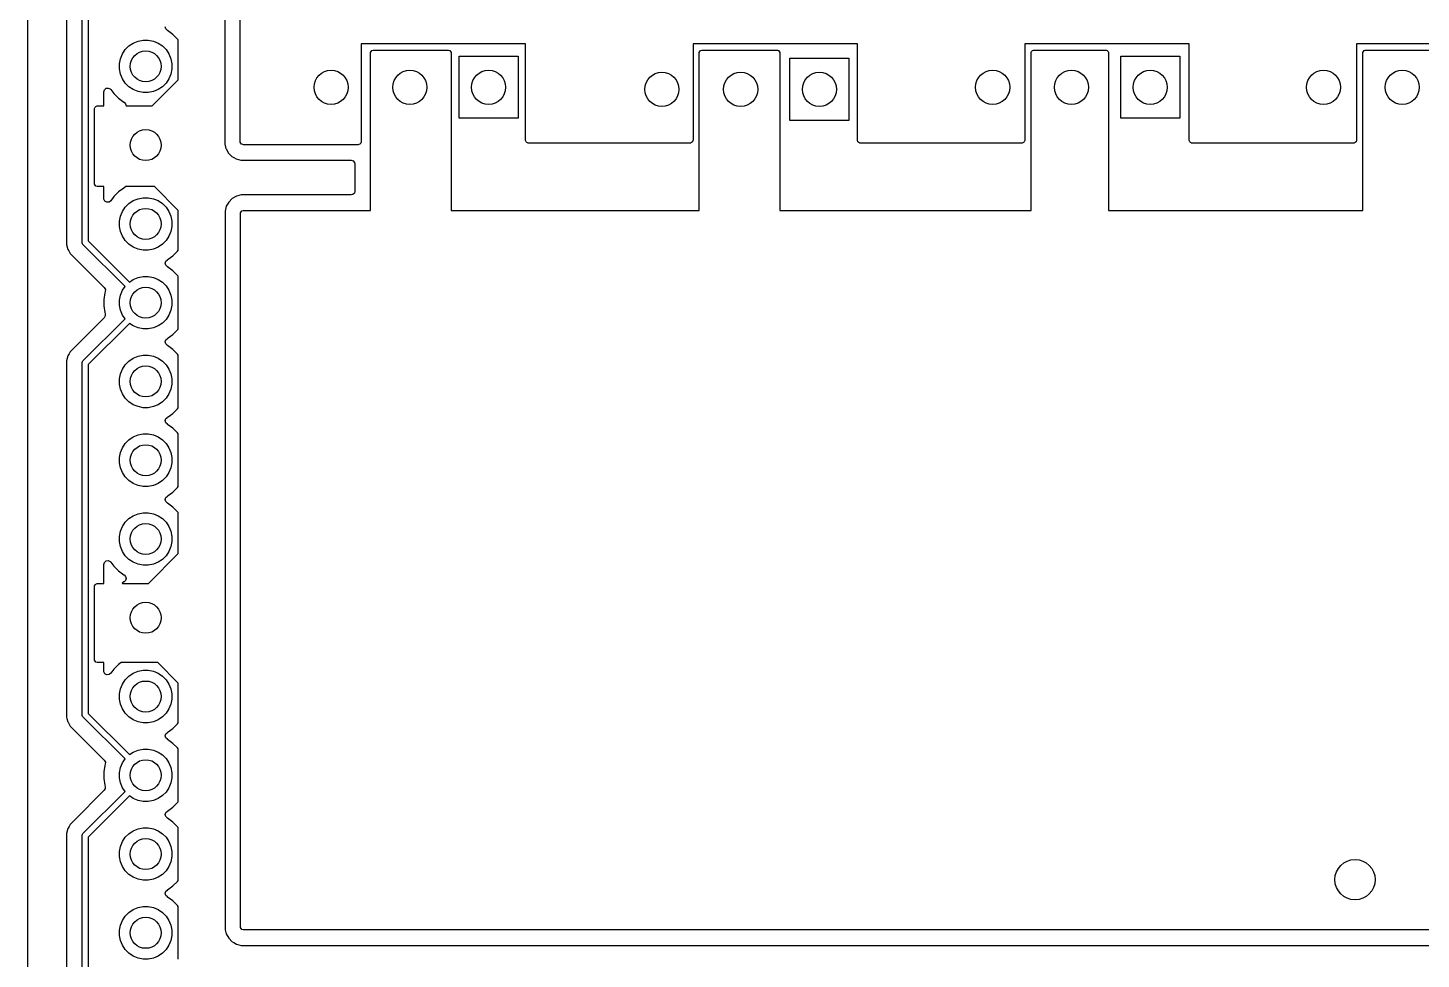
# Model space of a CAD drawing. Extents: x 81.5 to 180.4, y -148.7 to -49.7.
# Drawn here: x 81.45 to 126.38, y -109.81 to -79.78 of the extents above; entities that cross this region are included whole.
import ezdxf

# ---------------------------------------------------------------- set-up
doc = ezdxf.new("R2010")
doc.units = 0
doc.layers.add('BLACK', color=7, linetype='CONTINUOUS')

msp = doc.modelspace()

# ---------------------------------------------------------------- linework, layer by layer
at = {"layer": 'BLACK', "linetype": 'CONTINUOUS'}
for p, q in [((81.4505, -148.5755), (81.4505, -52.678711)), ((88.3, -80.2), (88.3, -57.2)), ((87.801, -70.119001), (87.801, -81.770999)), ((82.6985, -75.445059), (82.6985, -86.60733)), ((83.199, -86.694), (83.199, -75.356)), ((83.399, -75.397421), (83.399, -86.652578)), ((85.898259, -79.817512), (85.881463, -79.749692)), ((85.949054, -79.865485), (85.898259, -79.817512)), ((85.957115, -79.869591), (85.949054, -79.865485)), ((85.95782, -79.869951), (85.957115, -79.869591)), ((86.129786, -79.99489), (85.95782, -79.869951)), ((84.592941, -80.485766), (84.710766, -80.367941)), ((84.710766, -80.367941), (84.849313, -80.275367)), ((84.849313, -80.275367), (85.003258, -80.211601)), ((85.003258, -80.211601), (85.166685, -80.179093)), ((85.166685, -80.179093), (85.333315, -80.179093)), ((85.333315, -80.179093), (85.496742, -80.211601)), ((85.496742, -80.211601), (85.650687, -80.275367)), ((85.650687, -80.275367), (85.789234, -80.367941)), ((85.789234, -80.367941), (85.907059, -80.485766)), ((86.280109, -80.145213), (86.129786, -79.99489)), ((86.301, -80.173967), (86.280109, -80.145213)), ((86.301, -81.460339), (86.301, -80.173967)), ((88.3, -83.45), (88.3, -80.2)), ((97.5, -80.3), (92.2, -80.3)), ((92.2, -80.3), (92.2, -83.45)), ((97.5, -83.4), (97.5, -80.3)), ((108.2, -80.3), (102.9, -80.3)), ((102.9, -80.3), (102.9, -83.4)), ((108.2, -83.4), (108.2, -80.3)), ((118.9, -80.3), (113.6, -80.3)), ((113.6, -80.3), (113.6, -83.4)), ((118.9, -83.4), (118.9, -80.3)), ((129.5, -80.3), (124.3, -80.3)), ((124.3, -80.3), (124.3, -83.4)), ((84.404093, -80.941685), (84.436601, -80.778258)), ((84.436601, -80.778258), (84.500367, -80.624313)), ((84.500367, -80.624313), (84.592941, -80.485766)), ((85.907059, -80.485766), (85.999633, -80.624313)), ((85.999633, -80.624313), (86.063399, -80.778258)), ((86.063399, -80.778258), (86.095907, -80.941685)), ((92.5, -80.6), (92.501921, -80.580491)), ((92.5, -85.67), (92.5, -80.6)), ((92.501921, -80.580491), (92.516853, -80.544443)), ((92.516853, -80.544443), (92.544443, -80.516853)), ((92.544443, -80.516853), (92.580491, -80.501921)), ((92.580491, -80.501921), (92.6, -80.5)), ((92.6, -80.5), (95, -80.5)), ((95, -80.5), (95.019509, -80.501921)), ((95.019509, -80.501921), (95.055557, -80.516853)), ((95.055557, -80.516853), (95.083147, -80.544443)), ((95.083147, -80.544443), (95.098079, -80.580491)), ((95.098079, -80.580491), (95.1, -80.6)), ((95.1, -80.6), (95.1, -85.67)), ((95.3555, -82.7), (95.3555, -80.7)), ((95.3555, -80.7), (97.2605, -80.7)), ((97.2605, -80.7), (97.2605, -82.7)), ((103.1, -80.6), (103.101921, -80.580491)), ((103.1, -85.67), (103.1, -80.6)), ((103.101921, -80.580491), (103.116853, -80.544443)), ((103.116853, -80.544443), (103.144443, -80.516853)), ((103.144443, -80.516853), (103.180491, -80.501921)), ((103.180491, -80.501921), (103.2, -80.5)), ((103.2, -80.5), (105.6, -80.5)), ((105.6, -80.5), (105.619509, -80.501921)), ((105.619509, -80.501921), (105.655557, -80.516853)), ((105.655557, -80.516853), (105.683147, -80.544443)), ((105.683147, -80.544443), (105.698079, -80.580491)), ((105.698079, -80.580491), (105.7, -80.6)), ((105.7, -80.6), (105.7, -85.67)), ((106.0235, -82.766), (106.0235, -80.766)), ((106.0235, -80.766), (107.9285, -80.766)), ((107.9285, -80.766), (107.9285, -82.766)), ((113.8, -80.6), (113.801921, -80.580491)), ((113.8, -85.67), (113.8, -80.6)), ((113.801921, -80.580491), (113.816853, -80.544443)), ((113.816853, -80.544443), (113.844443, -80.516853)), ((113.844443, -80.516853), (113.880491, -80.501921)), ((113.880491, -80.501921), (113.9, -80.5)), ((113.9, -80.5), (116.2, -80.5)), ((116.2, -80.5), (116.219509, -80.501921)), ((116.219509, -80.501921), (116.255557, -80.516853)), ((116.255557, -80.516853), (116.283147, -80.544443)), ((116.283147, -80.544443), (116.298079, -80.580491)), ((116.298079, -80.580491), (116.3, -80.6)), ((116.3, -80.6), (116.3, -85.67)), ((116.6915, -82.7), (116.6915, -80.7)), ((116.6915, -80.7), (118.5965, -80.7)), ((118.5965, -80.7), (118.5965, -82.7)), ((124.5, -80.6), (124.501921, -80.580491)), ((124.5, -85.67), (124.5, -80.6)), ((124.501921, -80.580491), (124.516853, -80.544443)), ((124.516853, -80.544443), (124.544443, -80.516853)), ((124.544443, -80.516853), (124.580491, -80.501921)), ((124.580491, -80.501921), (124.6, -80.5)), ((124.6, -80.5), (127, -80.5)), ((84.404093, -81.108315), (84.404093, -80.941685)), ((84.436601, -81.271742), (84.404093, -81.108315)), ((84.500367, -81.425687), (84.436601, -81.271742)), ((86.063399, -81.271742), (85.999633, -81.425687)), ((86.095907, -81.108315), (86.063399, -81.271742)), ((86.095907, -80.941685), (86.095907, -81.108315)), ((83.919185, -81.778398), (83.971989, -81.732643)), ((83.971989, -81.732643), (84.041147, -81.722699)), ((84.041147, -81.722699), (84.104703, -81.751724)), ((84.104703, -81.751724), (84.123818, -81.772552)), ((84.123818, -81.772552), (84.21989, -81.904786)), ((84.592941, -81.564234), (84.500367, -81.425687)), ((84.710766, -81.682059), (84.592941, -81.564234)), ((84.849313, -81.774633), (84.710766, -81.682059)), ((85.461339, -82.3), (86.301, -81.460339)), ((85.789234, -81.682059), (85.650687, -81.774633)), ((85.907059, -81.564234), (85.789234, -81.682059)), ((85.999633, -81.425687), (85.907059, -81.564234)), ((87.801, -81.770999), (87.7995, -81.801536)), ((83.8995, -81.845437), (83.919185, -81.778398)), ((83.8995, -82.3), (83.8995, -81.845437)), ((84.21989, -81.904786), (84.370213, -82.055109)), ((84.370213, -82.055109), (84.542179, -82.180048)), ((84.542179, -82.180048), (84.542181, -82.180049)), ((84.542181, -82.180049), (84.542184, -82.180051)), ((84.542184, -82.180051), (84.551493, -82.184794)), ((84.551493, -82.184794), (84.60229, -82.232766)), ((85.003258, -81.838399), (84.849313, -81.774633)), ((85.166685, -81.870907), (85.003258, -81.838399)), ((85.333315, -81.870907), (85.166685, -81.870907)), ((85.496742, -81.838399), (85.333315, -81.870907)), ((85.650687, -81.774633), (85.496742, -81.838399)), ((87.7995, -81.801536), (87.7995, -83.529057)), ((83.6, -82.4), (83.601921, -82.380491)), ((83.6, -84.8), (83.6, -82.4)), ((83.601921, -82.380491), (83.616853, -82.344443)), ((83.616853, -82.344443), (83.644443, -82.316853)), ((83.644443, -82.316853), (83.680491, -82.301921)), ((83.680491, -82.301921), (83.7, -82.3)), ((83.7, -82.3), (83.8995, -82.3)), ((84.60229, -82.232766), (84.618942, -82.3)), ((84.618942, -82.3), (85.461339, -82.3)), ((97.2605, -82.7), (95.3555, -82.7)), ((107.9285, -82.766), (106.0235, -82.766)), ((118.5965, -82.7), (116.6915, -82.7)), ((87.7995, -83.529057), (87.8376, -83.671246)), ((88.301921, -83.469509), (88.3, -83.45)), ((88.316853, -83.505557), (88.301921, -83.469509)), ((88.344443, -83.533147), (88.316853, -83.505557)), ((88.380491, -83.548079), (88.344443, -83.533147)), ((88.4, -83.55), (88.380491, -83.548079)), ((92.1, -83.55), (88.4, -83.55)), ((92.119509, -83.548079), (92.1, -83.55)), ((92.155557, -83.533147), (92.119509, -83.548079)), ((92.183147, -83.505557), (92.155557, -83.533147)), ((92.198079, -83.469509), (92.183147, -83.505557)), ((92.2, -83.45), (92.198079, -83.469509)), ((97.501921, -83.419509), (97.5, -83.4)), ((97.516853, -83.455557), (97.501921, -83.419509)), ((97.544443, -83.483147), (97.516853, -83.455557)), ((97.580491, -83.498079), (97.544443, -83.483147)), ((97.6, -83.5), (97.580491, -83.498079)), ((102.8, -83.5), (97.6, -83.5)), ((102.819509, -83.498079), (102.8, -83.5)), ((102.855557, -83.483147), (102.819509, -83.498079)), ((102.883147, -83.455557), (102.855557, -83.483147)), ((102.898079, -83.419509), (102.883147, -83.455557)), ((102.9, -83.4), (102.898079, -83.419509)), ((108.201921, -83.419509), (108.2, -83.4)), ((108.216853, -83.455557), (108.201921, -83.419509)), ((108.244443, -83.483147), (108.216853, -83.455557)), ((108.280491, -83.498079), (108.244443, -83.483147)), ((108.3, -83.5), (108.280491, -83.498079)), ((113.5, -83.5), (108.3, -83.5)), ((113.519509, -83.498079), (113.5, -83.5)), ((113.555557, -83.483147), (113.519509, -83.498079)), ((113.583147, -83.455557), (113.555557, -83.483147)), ((113.598079, -83.419509), (113.583147, -83.455557)), ((113.6, -83.4), (113.598079, -83.419509)), ((118.901921, -83.419509), (118.9, -83.4)), ((118.916853, -83.455557), (118.901921, -83.419509)), ((118.944443, -83.483147), (118.916853, -83.455557)), ((118.980491, -83.498079), (118.944443, -83.483147)), ((119, -83.5), (118.980491, -83.498079)), ((124.2, -83.5), (119, -83.5)), ((124.219509, -83.498079), (124.2, -83.5)), ((124.255557, -83.483147), (124.219509, -83.498079)), ((124.283147, -83.455557), (124.255557, -83.483147)), ((124.298079, -83.419509), (124.283147, -83.455557)), ((124.3, -83.4), (124.298079, -83.419509)), ((87.8376, -83.671246), (87.840423, -83.681783)), ((87.840423, -83.681783), (87.840426, -83.68179)), ((87.840426, -83.68179), (87.919475, -83.818709)), ((87.919475, -83.818709), (87.919479, -83.818714)), ((87.919479, -83.818714), (87.91948, -83.818716)), ((87.91948, -83.818716), (88.031284, -83.93052)), ((88.031284, -83.93052), (88.031286, -83.930521)), ((88.031286, -83.930521), (88.03129, -83.930524)), ((88.03129, -83.930524), (88.091177, -83.965099)), ((88.091177, -83.965099), (88.168216, -84.009577)), ((88.168216, -84.009577), (88.320943, -84.0505)), ((88.320943, -84.0505), (88.479057, -84.0505)), ((88.479057, -84.0505), (91.8755, -84.0505)), ((91.8755, -84.0505), (91.942539, -84.070185)), ((91.942539, -84.070185), (91.988294, -84.122989)), ((91.988294, -84.122989), (91.9995, -84.1745)), ((91.9995, -84.1745), (91.9995, -85.0455)), ((83.601921, -84.819509), (83.6, -84.8)), ((83.616853, -84.855557), (83.601921, -84.819509)), ((83.644443, -84.883147), (83.616853, -84.855557)), ((83.680491, -84.898079), (83.644443, -84.883147)), ((83.7, -84.9), (83.680491, -84.898079)), ((83.8995, -84.9), (83.7, -84.9)), ((83.8995, -85.284562), (83.8995, -84.9)), ((84.59655, -84.906164), (84.551499, -84.945202)), ((84.598651, -84.9), (84.59655, -84.906164)), ((85.531339, -84.9), (84.598651, -84.9)), ((86.301, -85.669661), (85.531339, -84.9)), ((83.902723, -85.312648), (83.8995, -85.284562)), ((83.93708, -85.373486), (83.902723, -85.312648)), ((84.123818, -85.357447), (84.068488, -85.400113)), ((84.21989, -85.225214), (84.123818, -85.357447)), ((84.219894, -85.225209), (84.21989, -85.225214)), ((84.370213, -85.07489), (84.219894, -85.225209)), ((84.542182, -84.949949), (84.370213, -85.07489)), ((84.551499, -84.945202), (84.542182, -84.949949)), ((84.710766, -85.447941), (84.849313, -85.355367)), ((84.849313, -85.355367), (85.003258, -85.291601)), ((85.003258, -85.291601), (85.166685, -85.259093)), ((85.166685, -85.259093), (85.333315, -85.259093)), ((85.333315, -85.259093), (85.496742, -85.291601)), ((85.496742, -85.291601), (85.650687, -85.355367)), ((85.650687, -85.355367), (85.789234, -85.447941)), ((88.041282, -85.289481), (87.929481, -85.401282)), ((88.04129, -85.289475), (88.041282, -85.289481)), ((88.178209, -85.210426), (88.04129, -85.289475)), ((88.178216, -85.210423), (88.178209, -85.210426)), ((88.330943, -85.1695), (88.178216, -85.210423)), ((91.8755, -85.1695), (88.330943, -85.1695)), ((91.927011, -85.158294), (91.8755, -85.1695)), ((91.979815, -85.112539), (91.927011, -85.158294)), ((91.9995, -85.0455), (91.979815, -85.112539)), ((83.998875, -85.406092), (83.93708, -85.373486)), ((84.068488, -85.400113), (83.998875, -85.406092)), ((84.436601, -85.858258), (84.500367, -85.704313)), ((84.500367, -85.704313), (84.592941, -85.565766)), ((84.592941, -85.565766), (84.710766, -85.447941)), ((85.789234, -85.447941), (85.907059, -85.565766)), ((85.907059, -85.565766), (85.999633, -85.704313)), ((85.999633, -85.704313), (86.063399, -85.858258)), ((86.301, -86.956031), (86.301, -85.669661)), ((87.850423, -85.538216), (87.8095, -85.690943)), ((87.8095, -85.690943), (87.8095, -108.849057)), ((87.850426, -85.538209), (87.850423, -85.538216)), ((87.929475, -85.40129), (87.850426, -85.538209)), ((87.929481, -85.401282), (87.929475, -85.40129)), ((88.31, -85.77), (88.311921, -85.750491)), ((88.31, -108.77), (88.31, -85.77)), ((88.311921, -85.750491), (88.326853, -85.714443)), ((88.326853, -85.714443), (88.354443, -85.686853)), ((88.354443, -85.686853), (88.390491, -85.671921)), ((88.390491, -85.671921), (88.41, -85.67)), ((88.41, -85.67), (92.5, -85.67)), ((95.1, -85.67), (103.1, -85.67)), ((105.7, -85.67), (113.8, -85.67)), ((116.3, -85.67), (124.5, -85.67)), ((84.404093, -86.021685), (84.436601, -85.858258)), ((84.404093, -86.188315), (84.404093, -86.021685)), ((84.436601, -86.351742), (84.404093, -86.188315)), ((86.063399, -85.858258), (86.095907, -86.021685)), ((86.095907, -86.188315), (86.063399, -86.351742)), ((86.095907, -86.021685), (86.095907, -86.188315)), ((82.6985, -86.60733), (82.698499, -86.607348)), ((82.698499, -86.607348), (82.698499, -86.773054)), ((83.200921, -86.713509), (83.199, -86.694)), ((83.215853, -86.749557), (83.200921, -86.713509)), ((83.399, -86.652578), (84.72491, -87.978489)), ((84.500367, -86.505687), (84.436601, -86.351742)), ((84.592941, -86.644234), (84.500367, -86.505687)), ((84.710766, -86.762059), (84.592941, -86.644234)), ((85.907059, -86.644234), (85.789234, -86.762059)), ((85.999633, -86.505687), (85.907059, -86.644234)), ((86.063399, -86.351742), (85.999633, -86.505687)), ((82.698499, -86.773054), (82.698498, -86.773054)), ((82.698498, -86.773054), (82.739423, -86.925785)), ((82.739423, -86.925785), (82.768358, -86.9759)), ((82.768358, -86.9759), (82.768359, -86.975904)), ((82.768359, -86.975904), (82.76836, -86.975904)), ((82.76836, -86.975904), (82.818479, -87.062714)), ((82.818479, -87.062714), (82.818481, -87.062717)), ((82.818481, -87.062717), (82.937349, -87.181585)), ((83.228289, -86.764711), (83.215853, -86.749557)), ((84.583489, -88.11991), (83.228289, -86.764711)), ((84.849313, -86.854633), (84.710766, -86.762059)), ((85.003258, -86.918399), (84.849313, -86.854633)), ((85.166685, -86.950907), (85.003258, -86.918399)), ((85.333315, -86.950907), (85.166685, -86.950907)), ((85.496742, -86.918399), (85.333315, -86.950907)), ((85.650687, -86.854633), (85.496742, -86.918399)), ((85.789234, -86.762059), (85.650687, -86.854633)), ((85.979789, -87.244086), (86.129786, -87.135109)), ((86.129786, -87.135109), (86.129788, -87.135106)), ((86.129788, -87.135106), (86.129792, -87.135104)), ((86.129792, -87.135104), (86.280104, -86.984792)), ((86.280104, -86.984792), (86.280106, -86.984788)), ((86.280106, -86.984788), (86.280109, -86.984786)), ((86.280109, -86.984786), (86.301, -86.956031)), ((82.937349, -87.181585), (82.937355, -87.18159)), ((82.937355, -87.18159), (83.916241, -88.160476)), ((85.881463, -87.369692), (85.903999, -87.303556)), ((85.898259, -87.437512), (85.881463, -87.369692)), ((85.949054, -87.485485), (85.898259, -87.437512)), ((85.903999, -87.303556), (85.949054, -87.264515)), ((85.949054, -87.264515), (85.957816, -87.260051)), ((85.957115, -87.489591), (85.949054, -87.485485)), ((85.95782, -87.489951), (85.957115, -87.489591)), ((85.957816, -87.260051), (85.979789, -87.244086)), ((86.129786, -87.61489), (85.95782, -87.489951)), ((84.72491, -87.978489), (84.849313, -87.895367)), ((84.849313, -87.895367), (85.003258, -87.831601)), ((85.003258, -87.831601), (85.166685, -87.799093)), ((85.166685, -87.799093), (85.333315, -87.799093)), ((85.333315, -87.799093), (85.496742, -87.831601)), ((85.496742, -87.831601), (85.650687, -87.895367)), ((85.650687, -87.895367), (85.789234, -87.987941)), ((85.789234, -87.987941), (85.907059, -88.105766)), ((86.280109, -87.765213), (86.129786, -87.61489)), ((86.301, -87.793967), (86.280109, -87.765213)), ((86.301, -89.496031), (86.301, -87.793967)), ((83.932753, -88.328757), (83.8995, -88.538713)), ((83.916241, -88.160476), (83.949726, -88.221799)), ((83.946492, -88.286473), (83.932753, -88.328757)), ((83.949726, -88.221799), (83.946492, -88.286473)), ((84.404093, -88.561685), (84.436601, -88.398258)), ((84.436601, -88.398258), (84.500367, -88.244313)), ((84.500367, -88.244313), (84.583489, -88.11991)), ((85.907059, -88.105766), (85.999633, -88.244313)), ((85.999633, -88.244313), (86.063399, -88.398258)), ((86.063399, -88.398258), (86.095907, -88.561685)), ((83.8995, -88.538713), (83.8995, -88.751286)), ((83.8995, -88.751286), (83.932754, -88.961244)), ((83.932754, -88.961244), (83.932754, -88.961247)), ((83.932754, -88.961247), (83.946491, -89.003523)), ((84.404093, -88.728315), (84.404093, -88.561685)), ((84.436601, -88.891742), (84.404093, -88.728315)), ((84.500367, -89.045687), (84.436601, -88.891742)), ((86.063399, -88.891742), (85.999633, -89.045687)), ((86.095907, -88.728315), (86.063399, -88.891742)), ((86.095907, -88.561685), (86.095907, -88.728315)), ((83.916241, -89.129522), (82.930286, -90.115478)), ((83.228289, -90.525289), (84.583489, -89.170089)), ((84.72491, -89.31151), (83.399, -90.637421)), ((83.948486, -89.073364), (83.916241, -89.129522)), ((83.946491, -89.003523), (83.948486, -89.073364)), ((84.583489, -89.170089), (84.500367, -89.045687)), ((84.849313, -89.394633), (84.72491, -89.31151)), ((85.003258, -89.458399), (84.849313, -89.394633)), ((85.650687, -89.394633), (85.496742, -89.458399)), ((85.789234, -89.302059), (85.650687, -89.394633)), ((85.907059, -89.184234), (85.789234, -89.302059)), ((85.999633, -89.045687), (85.907059, -89.184234)), ((85.166685, -89.490907), (85.003258, -89.458399)), ((85.333315, -89.490907), (85.166685, -89.490907)), ((85.496742, -89.458399), (85.333315, -89.490907)), ((85.881463, -89.909692), (85.903999, -89.843556)), ((85.903999, -89.843556), (85.949054, -89.804515)), ((85.949054, -89.804515), (85.957816, -89.800051)), ((85.957816, -89.800051), (85.979789, -89.784086)), ((85.979789, -89.784086), (86.129786, -89.675109)), ((86.129786, -89.675109), (86.129788, -89.675106)), ((86.129788, -89.675106), (86.129792, -89.675104)), ((86.129792, -89.675104), (86.280104, -89.524792)), ((86.280104, -89.524792), (86.280106, -89.524788)), ((86.280106, -89.524788), (86.280109, -89.524786)), ((86.280109, -89.524786), (86.301, -89.496031)), ((82.77744, -90.298368), (82.739423, -90.364215)), ((82.81848, -90.227284), (82.77744, -90.298368)), ((82.818481, -90.227282), (82.81848, -90.227284)), ((82.930286, -90.115478), (82.818481, -90.227282)), ((85.898259, -89.977512), (85.881463, -89.909692)), ((85.949054, -90.025485), (85.898259, -89.977512)), ((85.957115, -90.029591), (85.949054, -90.025485)), ((85.95782, -90.029951), (85.957115, -90.029591)), ((86.129786, -90.15489), (85.95782, -90.029951)), ((86.280109, -90.305213), (86.129786, -90.15489)), ((86.301, -90.333967), (86.280109, -90.305213)), ((82.739423, -90.364215), (82.698499, -90.516943)), ((82.698499, -90.516943), (82.698499, -90.516945)), ((82.698499, -90.516945), (82.698499, -90.685046)), ((82.698499, -90.685046), (82.6985, -90.685059)), ((82.6985, -90.685059), (82.6985, -101.84733)), ((83.199, -90.596), (83.200921, -90.576491)), ((83.199, -101.934), (83.199, -90.596)), ((83.200921, -90.576491), (83.215853, -90.540443)), ((83.215853, -90.540443), (83.228289, -90.525289)), ((83.399, -90.637421), (83.399, -101.892578)), ((84.500367, -90.784313), (84.592941, -90.645766)), ((84.592941, -90.645766), (84.710766, -90.527941)), ((84.710766, -90.527941), (84.849313, -90.435367)), ((84.849313, -90.435367), (85.003258, -90.371601)), ((85.003258, -90.371601), (85.166685, -90.339093)), ((85.166685, -90.339093), (85.333315, -90.339093)), ((85.333315, -90.339093), (85.496742, -90.371601)), ((85.496742, -90.371601), (85.650687, -90.435367)), ((85.650687, -90.435367), (85.789234, -90.527941)), ((85.789234, -90.527941), (85.907059, -90.645766)), ((85.907059, -90.645766), (85.999633, -90.784313)), ((86.301, -92.036031), (86.301, -90.333967)), ((84.404093, -91.101685), (84.436601, -90.938258)), ((84.404093, -91.268315), (84.404093, -91.101685)), ((84.436601, -90.938258), (84.500367, -90.784313)), ((85.999633, -90.784313), (86.063399, -90.938258)), ((86.063399, -90.938258), (86.095907, -91.101685)), ((86.095907, -91.101685), (86.095907, -91.268315)), ((84.436601, -91.431742), (84.404093, -91.268315)), ((84.500367, -91.585687), (84.436601, -91.431742)), ((84.592941, -91.724234), (84.500367, -91.585687)), ((85.999633, -91.585687), (85.907059, -91.724234)), ((86.063399, -91.431742), (85.999633, -91.585687)), ((86.095907, -91.268315), (86.063399, -91.431742)), ((84.710766, -91.842059), (84.592941, -91.724234)), ((84.849313, -91.934633), (84.710766, -91.842059)), ((85.003258, -91.998399), (84.849313, -91.934633)), ((85.166685, -92.030907), (85.003258, -91.998399)), ((85.333315, -92.030907), (85.166685, -92.030907)), ((85.496742, -91.998399), (85.333315, -92.030907)), ((85.650687, -91.934633), (85.496742, -91.998399)), ((85.789234, -91.842059), (85.650687, -91.934633)), ((85.907059, -91.724234), (85.789234, -91.842059)), ((86.129792, -92.215104), (86.280104, -92.064792)), ((86.280104, -92.064792), (86.280106, -92.064788)), ((86.280106, -92.064788), (86.280109, -92.064786)), ((86.280109, -92.064786), (86.301, -92.036031)), ((85.881463, -92.449692), (85.903999, -92.383556)), ((85.898259, -92.517512), (85.881463, -92.449692)), ((85.949054, -92.565485), (85.898259, -92.517512)), ((85.903999, -92.383556), (85.949054, -92.344515)), ((85.949054, -92.344515), (85.957816, -92.340051)), ((85.957816, -92.340051), (85.979789, -92.324086)), ((85.979789, -92.324086), (86.129786, -92.215109)), ((86.129786, -92.215109), (86.129788, -92.215106)), ((86.129788, -92.215106), (86.129792, -92.215104)), ((84.710766, -93.067941), (84.849313, -92.975367)), ((84.849313, -92.975367), (85.003258, -92.911601)), ((85.003258, -92.911601), (85.166685, -92.879093)), ((85.166685, -92.879093), (85.333315, -92.879093)), ((85.333315, -92.879093), (85.496742, -92.911601)), ((85.496742, -92.911601), (85.650687, -92.975367)), ((85.650687, -92.975367), (85.789234, -93.067941)), ((85.957115, -92.569591), (85.949054, -92.565485)), ((85.95782, -92.569951), (85.957115, -92.569591)), ((86.129786, -92.69489), (85.95782, -92.569951)), ((86.280109, -92.845213), (86.129786, -92.69489)), ((86.301, -92.873967), (86.280109, -92.845213)), ((86.301, -94.576031), (86.301, -92.873967)), ((84.436601, -93.478258), (84.500367, -93.324313)), ((84.500367, -93.324313), (84.592941, -93.185766)), ((84.592941, -93.185766), (84.710766, -93.067941)), ((85.789234, -93.067941), (85.907059, -93.185766)), ((85.907059, -93.185766), (85.999633, -93.324313)), ((85.999633, -93.324313), (86.063399, -93.478258)), ((84.404093, -93.641685), (84.436601, -93.478258)), ((84.404093, -93.808315), (84.404093, -93.641685)), ((84.436601, -93.971742), (84.404093, -93.808315)), ((86.063399, -93.478258), (86.095907, -93.641685)), ((86.095907, -93.808315), (86.063399, -93.971742)), ((86.095907, -93.641685), (86.095907, -93.808315)), ((84.500367, -94.125687), (84.436601, -93.971742)), ((84.592941, -94.264234), (84.500367, -94.125687)), ((84.710766, -94.382059), (84.592941, -94.264234)), ((85.907059, -94.264234), (85.789234, -94.382059)), ((85.999633, -94.125687), (85.907059, -94.264234)), ((86.063399, -93.971742), (85.999633, -94.125687)), ((84.849313, -94.474633), (84.710766, -94.382059)), ((85.003258, -94.538399), (84.849313, -94.474633)), ((85.166685, -94.570907), (85.003258, -94.538399)), ((85.333315, -94.570907), (85.166685, -94.570907)), ((85.496742, -94.538399), (85.333315, -94.570907)), ((85.650687, -94.474633), (85.496742, -94.538399)), ((85.789234, -94.382059), (85.650687, -94.474633)), ((85.979789, -94.864086), (86.129786, -94.755109)), ((86.129786, -94.755109), (86.129788, -94.755106)), ((86.129788, -94.755106), (86.129792, -94.755104)), ((86.129792, -94.755104), (86.280104, -94.604792)), ((86.280104, -94.604792), (86.280106, -94.604788)), ((86.280106, -94.604788), (86.280109, -94.604786)), ((86.280109, -94.604786), (86.301, -94.576031)), ((85.881463, -94.989692), (85.903999, -94.923556)), ((85.898259, -95.057512), (85.881463, -94.989692)), ((85.949054, -95.105485), (85.898259, -95.057512)), ((85.903999, -94.923556), (85.949054, -94.884515)), ((85.949054, -94.884515), (85.957816, -94.880051)), ((85.957115, -95.109591), (85.949054, -95.105485)), ((85.95782, -95.109951), (85.957115, -95.109591)), ((85.957816, -94.880051), (85.979789, -94.864086)), ((86.129786, -95.23489), (85.95782, -95.109951)), ((86.280109, -95.385213), (86.129786, -95.23489)), ((84.592941, -95.725766), (84.710766, -95.607941)), ((84.710766, -95.607941), (84.849313, -95.515367)), ((84.849313, -95.515367), (85.003258, -95.451601)), ((85.003258, -95.451601), (85.166685, -95.419093)), ((85.166685, -95.419093), (85.333315, -95.419093)), ((85.333315, -95.419093), (85.496742, -95.451601)), ((85.496742, -95.451601), (85.650687, -95.515367)), ((85.650687, -95.515367), (85.789234, -95.607941)), ((85.789234, -95.607941), (85.907059, -95.725766)), ((86.301, -95.413967), (86.280109, -95.385213)), ((86.301, -96.73834), (86.301, -95.413967)), ((84.404093, -96.181685), (84.436601, -96.018258)), ((84.436601, -96.018258), (84.500367, -95.864313)), ((84.500367, -95.864313), (84.592941, -95.725766)), ((85.907059, -95.725766), (85.999633, -95.864313)), ((85.999633, -95.864313), (86.063399, -96.018258)), ((86.063399, -96.018258), (86.095907, -96.181685)), ((84.404093, -96.348315), (84.404093, -96.181685)), ((84.436601, -96.511742), (84.404093, -96.348315)), ((84.500367, -96.665687), (84.436601, -96.511742)), ((86.063399, -96.511742), (85.999633, -96.665687)), ((86.095907, -96.348315), (86.063399, -96.511742)), ((86.095907, -96.181685), (86.095907, -96.348315)), ((83.8995, -97.085437), (83.919185, -97.018398)), ((83.919185, -97.018398), (83.971989, -96.972643)), ((83.971989, -96.972643), (84.041147, -96.962699)), ((84.041147, -96.962699), (84.104703, -96.991724)), ((84.104703, -96.991724), (84.123818, -97.012552)), ((84.123818, -97.012552), (84.21989, -97.144786)), ((84.592941, -96.804234), (84.500367, -96.665687)), ((84.710766, -96.922059), (84.592941, -96.804234)), ((84.849313, -97.014633), (84.710766, -96.922059)), ((85.003258, -97.078399), (84.849313, -97.014633)), ((85.33934, -97.7), (86.301, -96.73834)), ((85.650687, -97.014633), (85.496742, -97.078399)), ((85.789234, -96.922059), (85.650687, -97.014633)), ((85.907059, -96.804234), (85.789234, -96.922059)), ((85.999633, -96.665687), (85.907059, -96.804234)), ((83.8995, -97.7), (83.8995, -97.085437)), ((84.21989, -97.144786), (84.370213, -97.295109)), ((84.370213, -97.295109), (84.542179, -97.420048)), ((84.542179, -97.420048), (84.542181, -97.420049)), ((84.542181, -97.420049), (84.542184, -97.420051)), ((84.542184, -97.420051), (84.551493, -97.424794)), ((84.551493, -97.424794), (84.60229, -97.472766)), ((84.60229, -97.472766), (84.619087, -97.540587)), ((85.166685, -97.110907), (85.003258, -97.078399)), ((85.333315, -97.110907), (85.166685, -97.110907)), ((85.496742, -97.078399), (85.333315, -97.110907)), ((83.6, -97.8), (83.601921, -97.780491)), ((83.6, -100.15), (83.6, -97.8)), ((83.601921, -97.780491), (83.616853, -97.744443)), ((83.616853, -97.744443), (83.644443, -97.716853)), ((83.644443, -97.716853), (83.680491, -97.701921)), ((83.680491, -97.701921), (83.7, -97.7)), ((83.7, -97.7), (83.8995, -97.7)), ((84.54244, -97.65038), (84.488282, -97.689727)), ((84.488282, -97.689727), (84.488282, -97.689728)), ((84.488282, -97.689728), (84.498554, -97.7)), ((84.498554, -97.7), (85.33934, -97.7)), ((84.542446, -97.650376), (84.54244, -97.65038)), ((84.551505, -97.64576), (84.542446, -97.650376)), ((84.596552, -97.606722), (84.551505, -97.64576)), ((84.619087, -97.540587), (84.596552, -97.606722)), ((83.601921, -100.169509), (83.6, -100.15)), ((83.616853, -100.205557), (83.601921, -100.169509)), ((83.644443, -100.233147), (83.616853, -100.205557)), ((83.680491, -100.248079), (83.644443, -100.233147)), ((83.7, -100.25), (83.680491, -100.248079)), ((83.8995, -100.25), (83.7, -100.25)), ((83.8995, -100.524562), (83.8995, -100.25)), ((83.902723, -100.552648), (83.8995, -100.524562)), ((83.93708, -100.613486), (83.902723, -100.552648)), ((83.998875, -100.646092), (83.93708, -100.613486)), ((84.068488, -100.640113), (83.998875, -100.646092)), ((84.123818, -100.597447), (84.068488, -100.640113)), ((84.21989, -100.465214), (84.123818, -100.597447)), ((84.219894, -100.465209), (84.21989, -100.465214)), ((84.370213, -100.31489), (84.219894, -100.465209)), ((84.459528, -100.25), (84.370213, -100.31489)), ((85.641339, -100.25), (84.459528, -100.25)), ((84.710766, -100.687941), (84.849313, -100.595367)), ((84.849313, -100.595367), (85.003258, -100.531601)), ((85.003258, -100.531601), (85.166685, -100.499093)), ((85.166685, -100.499093), (85.333315, -100.499093)), ((85.333315, -100.499093), (85.496742, -100.531601)), ((85.496742, -100.531601), (85.650687, -100.595367)), ((86.301, -100.909661), (85.641339, -100.25)), ((85.650687, -100.595367), (85.789234, -100.687941)), ((84.436601, -101.098258), (84.500367, -100.944313)), ((84.500367, -100.944313), (84.592941, -100.805766)), ((84.592941, -100.805766), (84.710766, -100.687941)), ((85.789234, -100.687941), (85.907059, -100.805766)), ((85.907059, -100.805766), (85.999633, -100.944313)), ((85.999633, -100.944313), (86.063399, -101.098258)), ((86.301, -102.196031), (86.301, -100.909661)), ((84.404093, -101.261685), (84.436601, -101.098258)), ((84.404093, -101.428315), (84.404093, -101.261685)), ((84.436601, -101.591742), (84.404093, -101.428315)), ((86.063399, -101.098258), (86.095907, -101.261685)), ((86.095907, -101.428315), (86.063399, -101.591742)), ((86.095907, -101.261685), (86.095907, -101.428315)), ((82.6985, -101.84733), (82.698499, -101.847348)), ((82.698499, -101.847348), (82.698499, -102.013054)), ((83.200921, -101.953509), (83.199, -101.934)), ((83.215853, -101.989557), (83.200921, -101.953509)), ((83.228289, -102.004711), (83.215853, -101.989557)), ((83.399, -101.892578), (84.72491, -103.218489)), ((84.500367, -101.745687), (84.436601, -101.591742)), ((84.592941, -101.884234), (84.500367, -101.745687)), ((84.710766, -102.002059), (84.592941, -101.884234)), ((85.907059, -101.884234), (85.789234, -102.002059)), ((85.999633, -101.745687), (85.907059, -101.884234)), ((86.063399, -101.591742), (85.999633, -101.745687)), ((82.698499, -102.013054), (82.698498, -102.013054)), ((82.698498, -102.013054), (82.709154, -102.05282)), ((82.709154, -102.05282), (82.739423, -102.165785)), ((82.739423, -102.165785), (82.745481, -102.176278)), ((82.745481, -102.176278), (82.745483, -102.176285)), ((82.745483, -102.176285), (82.745485, -102.176285)), ((82.745485, -102.176285), (82.818475, -102.302709)), ((82.818475, -102.302709), (82.818481, -102.302717)), ((82.818481, -102.302717), (82.937349, -102.421585)), ((82.937349, -102.421585), (82.937355, -102.42159)), ((82.937355, -102.42159), (83.916241, -103.400476)), ((84.583489, -103.35991), (83.228289, -102.004711)), ((84.849313, -102.094633), (84.710766, -102.002059)), ((85.003258, -102.158399), (84.849313, -102.094633)), ((85.166685, -102.190907), (85.003258, -102.158399)), ((85.333315, -102.190907), (85.166685, -102.190907)), ((85.496742, -102.158399), (85.333315, -102.190907)), ((85.650687, -102.094633), (85.496742, -102.158399)), ((85.789234, -102.002059), (85.650687, -102.094633)), ((85.979789, -102.484086), (86.129786, -102.375109)), ((86.129786, -102.375109), (86.129788, -102.375106)), ((86.129788, -102.375106), (86.129792, -102.375104)), ((86.129792, -102.375104), (86.280104, -102.224792)), ((86.280104, -102.224792), (86.280106, -102.224788)), ((86.280106, -102.224788), (86.280109, -102.224786)), ((86.280109, -102.224786), (86.301, -102.196031)), ((85.881463, -102.609692), (85.903999, -102.543556)), ((85.898259, -102.677512), (85.881463, -102.609692)), ((85.949054, -102.725485), (85.898259, -102.677512)), ((85.903999, -102.543556), (85.949054, -102.504515)), ((85.949054, -102.504515), (85.957816, -102.500051)), ((85.957115, -102.729591), (85.949054, -102.725485)), ((85.95782, -102.729951), (85.957115, -102.729591)), ((85.957816, -102.500051), (85.979789, -102.484086)), ((86.129786, -102.85489), (85.95782, -102.729951)), ((86.280109, -103.005213), (86.129786, -102.85489)), ((84.72491, -103.218489), (84.849313, -103.135367)), ((84.849313, -103.135367), (85.003258, -103.071601)), ((85.003258, -103.071601), (85.166685, -103.039093)), ((85.166685, -103.039093), (85.333315, -103.039093)), ((85.333315, -103.039093), (85.496742, -103.071601)), ((85.496742, -103.071601), (85.650687, -103.135367)), ((85.650687, -103.135367), (85.789234, -103.227941)), ((85.789234, -103.227941), (85.907059, -103.345766)), ((86.301, -103.033967), (86.280109, -103.005213)), ((86.301, -104.736031), (86.301, -103.033967)), ((83.932753, -103.568757), (83.8995, -103.778713)), ((83.8995, -103.778713), (83.8995, -103.991286)), ((83.916241, -103.400476), (83.949726, -103.461799)), ((83.946492, -103.526473), (83.932753, -103.568757)), ((83.949726, -103.461799), (83.946492, -103.526473)), ((84.404093, -103.801685), (84.436601, -103.638258)), ((84.436601, -103.638258), (84.500367, -103.484313)), ((84.500367, -103.484313), (84.583489, -103.35991)), ((85.907059, -103.345766), (85.999633, -103.484313)), ((85.999633, -103.484313), (86.063399, -103.638258)), ((86.063399, -103.638258), (86.095907, -103.801685)), ((83.8995, -103.991286), (83.932754, -104.201244)), ((83.932754, -104.201244), (83.932754, -104.201247)), ((83.932754, -104.201247), (83.946491, -104.243523)), ((84.404093, -103.968315), (84.404093, -103.801685)), ((84.436601, -104.131742), (84.404093, -103.968315)), ((84.500367, -104.285687), (84.436601, -104.131742)), ((86.063399, -104.131742), (85.999633, -104.285687)), ((86.095907, -103.968315), (86.063399, -104.131742)), ((86.095907, -103.801685), (86.095907, -103.968315)), ((83.916241, -104.369522), (82.930286, -105.355478)), ((83.228289, -105.765289), (84.583489, -104.410089)), ((84.72491, -104.55151), (83.399, -105.877421)), ((83.948486, -104.313364), (83.916241, -104.369522)), ((83.946491, -104.243523), (83.948486, -104.313364)), ((84.583489, -104.410089), (84.500367, -104.285687)), ((84.849313, -104.634633), (84.72491, -104.55151)), ((85.003258, -104.698399), (84.849313, -104.634633)), ((85.650687, -104.634633), (85.496742, -104.698399)), ((85.789234, -104.542059), (85.650687, -104.634633)), ((85.907059, -104.424234), (85.789234, -104.542059)), ((85.999633, -104.285687), (85.907059, -104.424234)), ((85.166685, -104.730907), (85.003258, -104.698399)), ((85.333315, -104.730907), (85.166685, -104.730907)), ((85.496742, -104.698399), (85.333315, -104.730907)), ((85.881463, -105.149692), (85.903999, -105.083556)), ((85.903999, -105.083556), (85.949054, -105.044515)), ((85.949054, -105.044515), (85.957816, -105.040051)), ((85.957816, -105.040051), (86.042241, -104.978713)), ((86.042241, -104.978713), (86.129786, -104.915109)), ((86.129786, -104.915109), (86.129788, -104.915106)), ((86.129788, -104.915106), (86.129792, -104.915104)), ((86.129792, -104.915104), (86.280104, -104.764792)), ((86.280104, -104.764792), (86.280106, -104.764788)), ((86.280106, -104.764788), (86.280109, -104.764786)), ((86.280109, -104.764786), (86.301, -104.736031)), ((82.77744, -105.538368), (82.747457, -105.590298)), ((82.81848, -105.467284), (82.77744, -105.538368)), ((82.818481, -105.467282), (82.81848, -105.467284)), ((82.930286, -105.355478), (82.818481, -105.467282)), ((85.003258, -105.611601), (85.166685, -105.579093)), ((85.166685, -105.579093), (85.333315, -105.579093)), ((85.333315, -105.579093), (85.496742, -105.611601)), ((85.898259, -105.217512), (85.881463, -105.149692)), ((85.949054, -105.265485), (85.898259, -105.217512)), ((85.957115, -105.269591), (85.949054, -105.265485)), ((85.95782, -105.269951), (85.957115, -105.269591)), ((86.129786, -105.39489), (85.95782, -105.269951)), ((86.280109, -105.545213), (86.129786, -105.39489)), ((86.301, -105.573967), (86.280109, -105.545213)), ((86.301, -107.276031), (86.301, -105.573967)), ((82.739423, -105.604215), (82.698499, -105.756943)), ((82.698499, -105.756943), (82.698499, -105.756945)), ((82.698499, -105.756945), (82.698499, -105.925046)), ((82.698499, -105.925046), (82.6985, -105.925059)), ((82.6985, -105.925059), (82.6985, -117.08733)), ((82.739887, -105.603412), (82.739423, -105.604215)), ((82.747457, -105.590298), (82.739887, -105.603412)), ((83.199, -105.836), (83.200921, -105.816491)), ((83.199, -117.174), (83.199, -105.836)), ((83.200921, -105.816491), (83.215853, -105.780443)), ((83.215853, -105.780443), (83.228289, -105.765289)), ((83.399, -105.877421), (83.399, -117.132578)), ((84.436601, -106.178258), (84.500367, -106.024313)), ((84.500367, -106.024313), (84.592941, -105.885766)), ((84.592941, -105.885766), (84.710766, -105.767941)), ((84.710766, -105.767941), (84.849313, -105.675367)), ((84.849313, -105.675367), (85.003258, -105.611601)), ((85.496742, -105.611601), (85.650687, -105.675367)), ((85.650687, -105.675367), (85.789234, -105.767941)), ((85.789234, -105.767941), (85.907059, -105.885766)), ((85.907059, -105.885766), (85.999633, -106.024313)), ((85.999633, -106.024313), (86.063399, -106.178258)), ((84.404093, -106.341685), (84.436601, -106.178258)), ((84.404093, -106.508315), (84.404093, -106.341685)), ((86.063399, -106.178258), (86.095907, -106.341685)), ((86.095907, -106.341685), (86.095907, -106.508315)), ((84.436601, -106.671742), (84.404093, -106.508315)), ((84.500367, -106.825687), (84.436601, -106.671742)), ((84.592941, -106.964234), (84.500367, -106.825687)), ((85.999633, -106.825687), (85.907059, -106.964234)), ((86.063399, -106.671742), (85.999633, -106.825687)), ((86.095907, -106.508315), (86.063399, -106.671742)), ((84.710766, -107.082059), (84.592941, -106.964234)), ((84.849313, -107.174633), (84.710766, -107.082059)), ((85.003258, -107.238399), (84.849313, -107.174633)), ((85.166685, -107.270907), (85.003258, -107.238399)), ((85.333315, -107.270907), (85.166685, -107.270907)), ((85.496742, -107.238399), (85.333315, -107.270907)), ((85.650687, -107.174633), (85.496742, -107.238399)), ((85.789234, -107.082059), (85.650687, -107.174633)), ((85.907059, -106.964234), (85.789234, -107.082059)), ((86.129792, -107.455104), (86.280104, -107.304792)), ((86.280104, -107.304792), (86.280106, -107.304788)), ((86.280106, -107.304788), (86.280109, -107.304786)), ((86.280109, -107.304786), (86.301, -107.276031)), ((85.881463, -107.689692), (85.903999, -107.623556)), ((85.898259, -107.757512), (85.881463, -107.689692)), ((85.949054, -107.805485), (85.898259, -107.757512)), ((85.903999, -107.623556), (85.949054, -107.584515)), ((85.949054, -107.584515), (85.957816, -107.580051)), ((85.957115, -107.809591), (85.949054, -107.805485)), ((85.95782, -107.809951), (85.957115, -107.809591)), ((85.957816, -107.580051), (86.042241, -107.518713)), ((86.129786, -107.93489), (85.95782, -107.809951)), ((86.042241, -107.518713), (86.129786, -107.455109)), ((86.129786, -107.455109), (86.129788, -107.455106)), ((86.129788, -107.455106), (86.129792, -107.455104)), ((84.710766, -108.307941), (84.849313, -108.215367)), ((84.849313, -108.215367), (85.003258, -108.151601)), ((85.003258, -108.151601), (85.166685, -108.119093)), ((85.166685, -108.119093), (85.333315, -108.119093)), ((85.333315, -108.119093), (85.496742, -108.151601)), ((85.496742, -108.151601), (85.650687, -108.215367)), ((85.650687, -108.215367), (85.789234, -108.307941)), ((86.280109, -108.085213), (86.129786, -107.93489)), ((86.301, -108.113967), (86.280109, -108.085213)), ((86.301, -109.816031), (86.301, -108.113967)), ((84.404093, -108.881685), (84.436601, -108.718258)), ((84.436601, -108.718258), (84.500367, -108.564313)), ((84.500367, -108.564313), (84.592941, -108.425766)), ((84.592941, -108.425766), (84.710766, -108.307941)), ((85.789234, -108.307941), (85.907059, -108.425766)), ((85.907059, -108.425766), (85.999633, -108.564313)), ((85.999633, -108.564313), (86.063399, -108.718258)), ((86.063399, -108.718258), (86.095907, -108.881685)), ((84.404093, -109.048315), (84.404093, -108.881685)), ((84.436601, -109.211742), (84.404093, -109.048315)), ((86.095907, -109.048315), (86.063399, -109.211742)), ((86.095907, -108.881685), (86.095907, -109.048315)), ((87.8095, -108.849057), (87.813785, -108.865047)), ((87.813785, -108.865047), (87.850423, -109.001783)), ((87.850423, -109.001783), (87.850426, -109.00179)), ((87.850426, -109.00179), (87.929475, -109.138709)), ((87.929475, -109.138709), (87.929479, -109.138714)), ((87.929479, -109.138714), (87.92948, -109.138716)), ((87.92948, -109.138716), (88.041284, -109.25052)), ((88.311921, -108.789509), (88.31, -108.77)), ((88.326853, -108.825557), (88.311921, -108.789509)), ((88.354443, -108.853147), (88.326853, -108.825557)), ((88.390491, -108.868079), (88.354443, -108.853147)), ((88.41, -108.87), (88.390491, -108.868079)), ((162.41, -108.87), (88.41, -108.87)), ((84.500367, -109.365687), (84.436601, -109.211742)), ((84.592941, -109.504234), (84.500367, -109.365687)), ((84.710766, -109.622059), (84.592941, -109.504234)), ((84.849313, -109.714633), (84.710766, -109.622059)), ((85.789234, -109.622059), (85.650687, -109.714633)), ((85.907059, -109.504234), (85.789234, -109.622059)), ((85.999633, -109.365687), (85.907059, -109.504234)), ((86.063399, -109.211742), (85.999633, -109.365687)), ((88.041284, -109.25052), (88.041286, -109.250521)), ((88.041286, -109.250521), (88.04129, -109.250524)), ((88.04129, -109.250524), (88.094491, -109.281239)), ((88.094491, -109.281239), (88.178216, -109.329577)), ((88.178216, -109.329577), (88.330943, -109.3705)), ((88.330943, -109.3705), (88.489057, -109.3705)), ((88.489057, -109.3705), (130.991459, -109.3705)), ((85.003258, -109.778399), (84.849313, -109.714633)), ((85.166685, -109.810907), (85.003258, -109.778399)), ((85.333315, -109.810907), (85.166685, -109.810907)), ((85.496742, -109.778399), (85.333315, -109.810907)), ((85.650687, -109.714633), (85.496742, -109.778399))]:
    msp.add_line(p, q, dxfattribs=at)
at = {"layer": 'BLACK'}
for centre, radius in [((85.25, -81.025), 0.5), ((91.228, -81.7), 0.55), ((93.768, -81.7), 0.55), ((96.308, -81.7), 0.55), ((101.896, -81.766), 0.55), ((104.436, -81.766), 0.55), ((106.976, -81.766), 0.55), ((112.564, -81.7), 0.55), ((115.104, -81.7), 0.55), ((117.644, -81.7), 0.55), ((123.232, -81.7), 0.55), ((125.772, -81.7), 0.55), ((85.25, -83.565), 0.5), ((85.25, -86.105), 0.5), ((85.25, -88.645), 0.5), ((85.25, -91.185), 0.5), ((85.25, -93.725), 0.5), ((85.25, -96.265), 0.5), ((85.25, -98.805), 0.5), ((85.25, -101.345), 0.5), ((85.25, -103.885), 0.5), ((85.25, -106.425), 0.5), ((124.25, -107.25), 0.65), ((85.25, -108.965), 0.5)]:
    msp.add_circle(centre, radius, dxfattribs=at)

doc.saveas('drawing.dxf')
